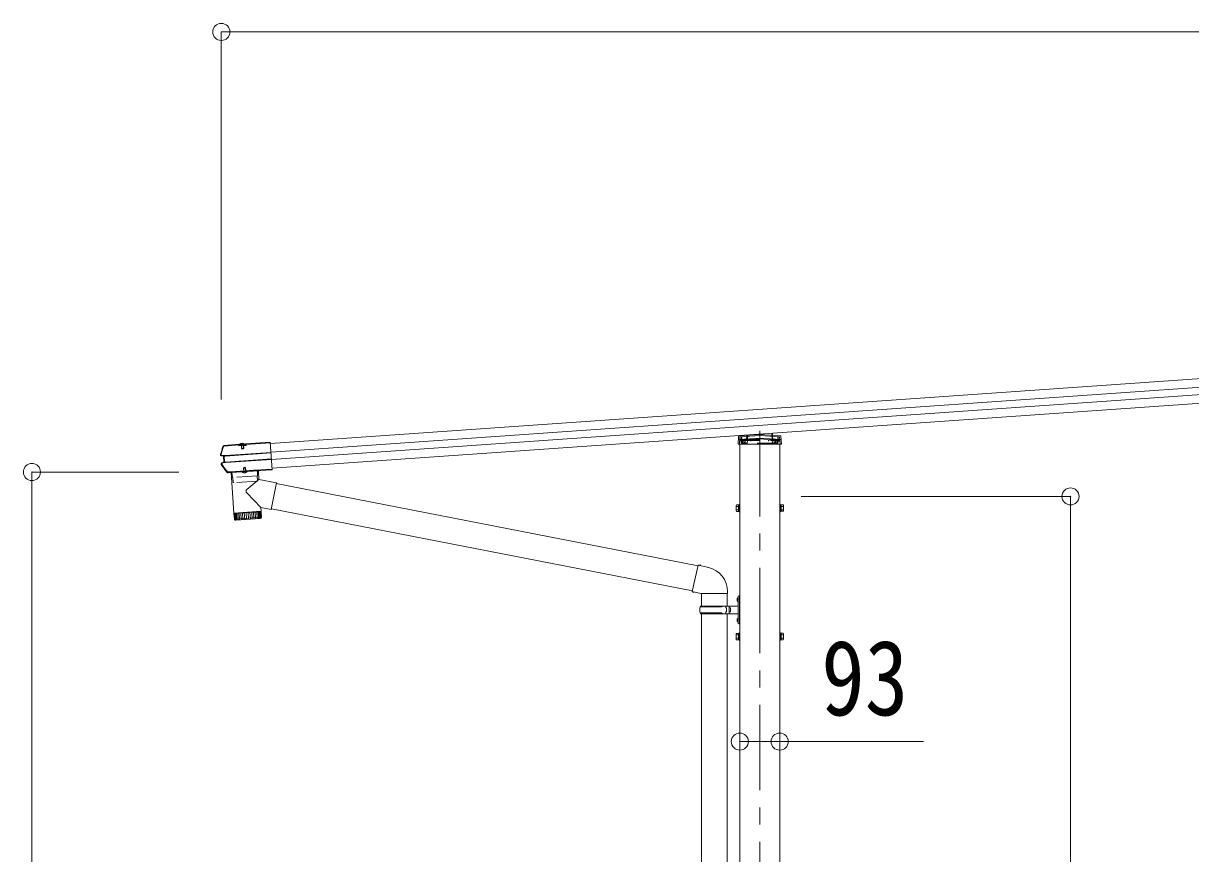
# Model space of a CAD drawing. Units: millimetres at full size, sheet at 1:40; details may follow other scales. Extents: x -11243 to 11243, y -7760 to 7760.
# Drawn here: x 1432 to 4160, y -3065 to -1126 of the extents above; entities that cross this region are included whole.
import ezdxf
from ezdxf.enums import TextEntityAlignment as Align

# ---------------------------------------------------------------- set-up
doc = ezdxf.new("R2010")
doc.units = ezdxf.units.MM
doc.header["$LTSCALE"] = 40
doc.header["$PDMODE"] = 32
doc.header["$PDSIZE"] = 40
doc.linetypes.add('CHAIN1', pattern=[8, 5, -1, 1, -1])
doc.linetypes.add('DASHED1', pattern=[1.8, 1.2, -0.6])
for name, color, linetype, lineweight in [('0-1_本体', 5, 'CHAIN1', 9), ('0-3_ELV2', 4, 'Continuous', 9), ('0-6_OTH_LINE', 6, 'Continuous', 9), ('0-9_OUTLINE', 7, 'Continuous', 9)]:
    doc.layers.add(name, color=color, linetype=linetype, lineweight=lineweight)
doc.styles.add('ＭＳ ゴシック', font='')
doc.styles.get('ＭＳ ゴシック').set_extended_font_data('MS Gothic')

msp = doc.modelspace()

# ---------------------------------------------------------------- linework, layer by layer
at = {"layer": '0-1_本体'}
msp.add_line((3153.12, -2077.44), (3153.12, -4476.72), dxfattribs=at)
at = {"layer": '0-3_ELV2'}
for p, q in [((7582.13, -1717.58), (2009.72, -2107.24)), ((7583.55, -1737.89), (2011.14, -2127.55)), ((7584.75, -1755.13), (2012.35, -2144.79)), ((7586.17, -1775.44), (2013.77, -2165.1)), ((3104.18, -2098.08), (3153.12, -2094.66)), ((3104.7, -2089.57), (3153.12, -2086.19)), ((3153.12, -2086.19), (3201.53, -2089.57)), ((3153.12, -2086.19), (3153.12, -2087.13)), ((3153.12, -2094.66), (3202.05, -2098.08)), ((3153.12, -2094.66), (3153.12, -2095.6)), ((3182.93, -2083.65), (3183.22, -2088.29)), ((3202.46, -2090.51), (3203.57, -2108.59)), ((1901.36, -2111.63), (1901.17, -2111.76)), ((1901.17, -2111.76), (1901.27, -2113.24)), ((1901.27, -2113.24), (1901.4, -2113.15)), ((1901.59, -2111.6), (1901.36, -2111.63)), ((1901.47, -2113.12), (1901.36, -2111.63)), ((1901.4, -2113.15), (1901.47, -2113.12)), ((1901.47, -2113.12), (1937.08, -2110.63)), ((1901.59, -2111.6), (1936.97, -2109.13)), ((1935.79, -2110.84), (1935.93, -2112.8)), ((1952.89, -2111.61), (1935.93, -2112.8)), ((1937.08, -2110.63), (1936.97, -2109.13)), ((1937.22, -2109.92), (1936.97, -2109.13)), ((1937.15, -2111.21), (1937.12, -2110.75)), ((1951.46, -2110.21), (1937.15, -2111.21)), ((1951.21, -2109.08), (1937.24, -2110.05)), ((1937.24, -2110.05), (1937.32, -2111.2)), ((1938.37, -2109.98), (1938.36, -2109.78)), ((1949.64, -2109.73), (1938.95, -2110.48)), ((1941.31, -2110.92), (1941.41, -2112.42)), ((1941.9, -2111.68), (1942.03, -2111.17)), ((1941.9, -2111.68), (1946.89, -2111.33)), ((1941.9, -2111.68), (1942.38, -2118.56)), ((1942.33, -2111.65), (1942.24, -2111.15)), ((1942.33, -2111.65), (1942.88, -2119.45)), ((1942.38, -2118.56), (1947.37, -2118.21)), ((1946.46, -2111.36), (1946.48, -2110.86)), ((1946.46, -2111.36), (1947, -2119.16)), ((1946.89, -2111.33), (1946.68, -2110.84)), ((1946.69, -2119.96), (1947.37, -2118.21)), ((1946.89, -2111.33), (1947.37, -2118.21)), ((1947.4, -2112), (1947.3, -2110.5)), ((1948.95, -2110.68), (1948.88, -2109.79)), ((1950.14, -2109.15), (1950.13, -2108.95)), ((1951.34, -2108.12), (1951.21, -2108.94)), ((1951.21, -2109.08), (1951.29, -2110.22)), ((1951.34, -2108.12), (2009.5, -2104.05)), ((1951.44, -2109.62), (1951.34, -2108.12)), ((1951.42, -2109.74), (1951.44, -2109.62)), ((1952.75, -2109.65), (1951.42, -2109.74)), ((1951.42, -2109.74), (1951.46, -2110.21)), ((1951.44, -2109.62), (2009.6, -2105.55)), ((1952.75, -2109.65), (1952.89, -2111.61)), ((2009.5, -2104.05), (2014, -2168.5)), ((3106.62, -4980.86), (3106.62, -2108.59)), ((3199.62, -4980.86), (3199.62, -2108.59)), ((1900.23, -2137.01), (1895.48, -2136.44)), ((1901.64, -2135.67), (1895.66, -2134.95)), ((1897, -2153.57), (1902.79, -2152)), ((1901.15, -2136.94), (1900.23, -2137.01)), ((1902.12, -2150.81), (1901.2, -2150.87)), ((1902.56, -2135.6), (1901.64, -2135.67)), ((1902.79, -2152), (1901.64, -2135.67)), ((1901.87, -2137), (1902.4, -2136.97)), ((1903.7, -2151.93), (1902.79, -2152)), ((1903.34, -2150.61), (1902.8, -2150.65)), ((1903.17, -2135.62), (1902.94, -2135.63)), ((2011.17, -2128.01), (1904.05, -2135.5)), ((1904.05, -2151.85), (1904.27, -2151.84)), ((1904.13, -2136.73), (2011.26, -2129.24)), ((1905.1, -2150.6), (2012.23, -2143.11)), ((1905.19, -2151.83), (2012.31, -2144.34)), ((1910.23, -2174.25), (1910.95, -2174.2)), ((1910.6, -2175.73), (1911.05, -2175.7)), ((1910.95, -2174.2), (1911.05, -2175.7)), ((1917.21, -2174.9), (1911.23, -2175.32)), ((1917.11, -2173.4), (1917.21, -2174.9)), ((1917.21, -2174.36), (1917.22, -2174.36)), ((1917.44, -2175.25), (1917.21, -2174.9)), ((1917.33, -2173.75), (1998.74, -2168.06)), ((1917.33, -2173.75), (1917.44, -2175.25)), ((1917.44, -2175.25), (1998.84, -2169.56)), ((1917.77, -2175.22), (1981.62, -2170.75)), ((1943.83, -2173.64), (1943.81, -2173.4)), ((1955.6, -2172.82), (1943.83, -2173.64)), ((1947.3, -2163.13), (1946.62, -2164.88)), ((1951.61, -2164.53), (1946.62, -2164.88)), ((1946.96, -2169.69), (1946.62, -2164.88)), ((1947.38, -2169.56), (1946.99, -2163.93)), ((1950.69, -2162.89), (1947.3, -2163.13)), ((1951.61, -2164.53), (1950.69, -2162.89)), ((1951.51, -2169.27), (1951.11, -2163.64)), ((1951.95, -2169.34), (1951.61, -2164.53)), ((1955.6, -2172.82), (1955.58, -2172.57)), ((1998.74, -2168.06), (1998.84, -2169.56)), ((1999.01, -2169.18), (1998.84, -2169.56)), ((1998.91, -2167.68), (1999.01, -2169.18)), ((2005, -2168.76), (1999.01, -2169.18)), ((2004.89, -2167.26), (2005, -2168.76)), ((2005.22, -2169.11), (2005, -2168.76)), ((2005.12, -2167.61), (2013.9, -2167)), ((2005.12, -2167.61), (2005.22, -2169.11)), ((2005.22, -2169.11), (2014, -2168.5)), ((2006.42, -2167.52), (2006.52, -2169.02)), ((2006.49, -2168.62), (2013.98, -2168.1)), ((3097.92, -2251.86), (3098.5, -2250.85)), ((3097.92, -2251.86), (3097.92, -2264.86)), ((3103.42, -2250.85), (3098.5, -2250.85)), ((3103.42, -2254.61), (3098.5, -2254.61)), ((3103.42, -2262.11), (3098.5, -2262.11)), ((3103.41, -2258.66), (3105.02, -2258.66)), ((3103.42, -2250.65), (3103.42, -2265.66)), ((3105.02, -2251.11), (3103.42, -2251.11)), ((3103.42, -2257.66), (3105.02, -2257.66)), ((3201.22, -2251.11), (3202.82, -2251.11)), ((3202.82, -2257.66), (3201.22, -2257.66)), ((3202.82, -2258.66), (3201.22, -2258.66)), ((3202.82, -2250.65), (3202.82, -2265.66)), ((3202.82, -2250.65), (3207.74, -2250.65)), ((3202.82, -2254.41), (3207.74, -2254.41)), ((3202.82, -2261.91), (3207.74, -2261.91)), ((3208.32, -2251.66), (3207.74, -2250.65)), ((3208.32, -2251.66), (3208.32, -2264.66)), ((3097.92, -2264.86), (3098.5, -2265.86)), ((3103.42, -2265.86), (3098.5, -2265.86)), ((3103.42, -2265.21), (3105.02, -2265.21)), ((3202.82, -2265.21), (3201.22, -2265.21)), ((3202.82, -2265.66), (3207.74, -2265.66)), ((3208.32, -2264.66), (3207.74, -2265.66)), ((3097.92, -2551.86), (3098.5, -2550.85)), ((3097.92, -2551.86), (3097.92, -2564.86)), ((3103.42, -2550.85), (3098.5, -2550.85)), ((3103.42, -2554.61), (3098.5, -2554.61)), ((3103.42, -2562.11), (3098.5, -2562.11)), ((3103.41, -2558.66), (3105.02, -2558.66)), ((3103.42, -2550.65), (3103.42, -2565.66)), ((3105.02, -2551.11), (3103.42, -2551.11)), ((3103.42, -2557.66), (3105.02, -2557.66)), ((3201.22, -2551.11), (3202.82, -2551.11)), ((3202.82, -2557.66), (3201.22, -2557.66)), ((3202.82, -2558.66), (3201.22, -2558.66)), ((3202.82, -2550.65), (3202.82, -2565.66)), ((3202.82, -2550.65), (3207.74, -2550.65)), ((3202.82, -2554.41), (3207.74, -2554.41)), ((3202.82, -2561.91), (3207.74, -2561.91)), ((3208.32, -2551.66), (3207.74, -2550.65)), ((3208.32, -2551.66), (3208.32, -2564.66)), ((3097.92, -2564.86), (3098.5, -2565.86)), ((3103.42, -2565.86), (3098.5, -2565.86)), ((3103.42, -2565.21), (3105.02, -2565.21)), ((3202.82, -2565.21), (3201.22, -2565.21)), ((3202.82, -2565.66), (3207.74, -2565.66)), ((3208.32, -2564.66), (3207.74, -2565.66))]:
    msp.add_line(p, q, dxfattribs=at)
at = {"layer": '0-3_ELV2', "linetype": 'DASHED1'}
for p, q in [((3104.25, -2098.09), (3201.98, -2098.09)), ((3106.72, -2091.43), (3105.67, -2108.59)), ((3153.12, -2096.66), (3106.2, -2099.94)), ((3153.12, -2088.19), (3106.72, -2091.43)), ((3109.92, -2091.21), (3109.92, -2104.85)), ((3111.12, -2091.13), (3111.12, -2106.59)), ((3112.62, -2099.49), (3112.62, -2106.59)), ((3116.12, -2099.25), (3116.12, -2106.59)), ((3119.12, -2099.04), (3119.12, -2106.59)), ((3122.36, -2099.02), (3123.04, -2087.84)), ((3125.05, -2087.7), (3123.78, -2108.59)), ((3127.12, -2098.09), (3127.12, -2100.09)), ((3131.62, -2100.89), (3131.62, -2098.16)), ((3133.12, -2098.06), (3133.12, -2100.89)), ((3199.51, -2091.43), (3153.12, -2088.19)), ((3200.03, -2099.94), (3153.12, -2096.66)), ((3173.12, -2100.89), (3173.12, -2098.06)), ((3174.62, -2098.16), (3174.62, -2100.89)), ((3179.12, -2100.09), (3179.12, -2098.09)), ((3180.94, -2083.79), (3182.45, -2108.59)), ((3183.22, -2088.29), (3183.87, -2099.02)), ((3187.12, -2099.04), (3187.12, -2106.59)), ((3190.12, -2099.25), (3190.12, -2106.59)), ((3193.62, -2099.49), (3193.62, -2106.59)), ((3195.12, -2091.13), (3195.12, -2106.59)), ((3196.32, -2091.21), (3196.32, -2104.85)), ((3200.56, -2108.59), (3199.51, -2091.43)), ((1939.58, -2109.86), (1939.5, -2110.11)), ((1939.63, -2109.33), (1948.81, -2108.69)), ((1939.71, -2110.43), (1939.63, -2109.33)), ((1941.7, -2106.96), (1943.09, -2109.32)), ((1942.03, -2111.17), (1942.14, -2110.77)), ((1942.14, -2110.77), (1942.06, -2109.66)), ((1942.21, -2111.16), (1942.07, -2109.16)), ((1942.24, -2111.15), (1942.12, -2110.56)), ((1944.28, -2109.85), (1943.09, -2109.32)), ((1944.28, -2109.85), (1945.38, -2109.16)), ((1946.43, -2106.62), (1945.38, -2109.16)), ((1946.5, -2110.86), (1946.36, -2108.86)), ((1946.53, -2110.47), (1946.45, -2109.36)), ((1946.48, -2110.86), (1946.51, -2110.25)), ((1946.68, -2110.84), (1946.53, -2110.47)), ((1948.88, -2109.79), (1948.81, -2108.69)), ((1948.94, -2109.21), (1949.04, -2109.45)), ((3106.14, -2100.89), (3111.12, -2100.89)), ((3106.19, -2100.09), (3200.04, -2100.09)), ((3109.92, -2104.85), (3110.92, -2106.59)), ((3195.32, -2106.59), (3110.92, -2106.59)), ((3115.72, -2100.09), (3115.72, -2106.59)), ((3115.85, -2100.09), (3115.85, -2106.59)), ((3116.12, -2104.85), (3119.12, -2104.85)), ((3133.12, -2100.89), (3131.62, -2100.89)), ((3173.12, -2100.89), (3174.62, -2100.89)), ((3187.12, -2104.85), (3190.12, -2104.85)), ((3190.39, -2100.09), (3190.39, -2106.59)), ((3190.52, -2100.09), (3190.52, -2106.59)), ((3195.12, -2100.89), (3200.09, -2100.89)), ((3195.32, -2106.59), (3196.32, -2104.85)), ((1947.38, -2175.74), (1948.54, -2172.93)), ((1949.64, -2172.24), (1948.54, -2172.93)), ((1949.64, -2172.24), (1950.83, -2172.77)), ((1952.37, -2175.39), (1950.83, -2172.77))]:
    msp.add_line(p, q, dxfattribs=at)
at = {"layer": '0-3_ELV2'}
for points in [[(3203.57, -2108.59), (3102.67, -2108.59), (3103.77, -2090.51)], [(1894.57, -2133.31), (1897.38, -2123.64), (1900.4, -2114.03)], [(1937.08, -2110.63), (1937.12, -2110.75), (1935.79, -2110.84)], [(1948.95, -2110.68), (1939.77, -2111.33), (1939.71, -2110.43)], [(1942.38, -2118.56), (1943.3, -2120.2), (1946.69, -2119.96)], [(1896.6, -2152.12), (1901.2, -2150.87), (1900.23, -2137.01)], [(1909.18, -2173.77), (1902.62, -2164.73), (1896.26, -2155.55)], [(1917.33, -2173.75), (1917.11, -2173.4), (1911.12, -2173.82), (1910.95, -2174.2)], [(1911.12, -2173.82), (1911.23, -2175.32), (1911.05, -2175.7)], [(1982.05, -2169.72), (1981.98, -2168.72), (1917.13, -2173.26), (1917.2, -2174.26)], [(2005.12, -2167.61), (2004.89, -2167.26), (1998.91, -2167.68), (1998.74, -2168.06)], [(3106.62, -2249.66), (3105.02, -2249.66), (3105.02, -2266.66), (3106.62, -2266.66)], [(3199.62, -2249.66), (3201.22, -2249.66), (3201.22, -2266.66), (3199.62, -2266.66)], [(3106.62, -2549.66), (3105.02, -2549.66), (3105.02, -2566.66), (3106.62, -2566.66)], [(3199.62, -2549.66), (3201.22, -2549.66), (3201.22, -2566.66), (3199.62, -2566.66)]]:
    msp.add_lwpolyline(points, dxfattribs=at)
for centre, radius, start, end in [((3104.25, -2099.07), 1, 94, 176.5), ((3104.77, -2090.57), 1, 94, 176.5), ((3201.46, -2090.57), 1, 3.5, 86), ((3201.98, -2099.07), 1, 3.5, 86), ((2376.42, -2268.63), 502, 162.04537, 164.31277), ((1901.9, -2114.87), 3.19, 103.22631, 162.05142), ((1901.54, -2114.4), 1.2, 102.71221, 162.01357), ((1938.91, -2109.74), 0.55, 142.43917, 184), ((1938.92, -2109.94), 0.545, 184, 274), ((1944.57, -2114.1), 7.7, 45.56083, 142.43917), ((1949.6, -2109.19), 0.545, 274, 4), ((1949.58, -2108.99), 0.55, 4, 45.56083), ((1895.81, -2133.66), 2.8, 164.31277, 263.16971), ((1895.82, -2133.66), 1.3, 164.24366, 263.03582), ((1897.34, -2154.82), 2.8, 105.16971, 214.06629), ((1897.34, -2154.82), 1.3, 105.30295, 214.13631), ((2310.87, -1875.19), 502, 214.06629, 216.59248), ((1910.38, -2172.54), 3.19, 216.58984, 274.01289), ((1910.14, -2173.05), 1.2, 216.62025, 274.01295), ((1918.2, -2174.19), 1, 184, 274), ((1949.37, -2168.3), 7.7, 223.98312, 324.01688), ((1981.05, -2169.79), 1, 274, 4), ((3101.24, -2252.73), 3.32, 145.61575, 214.38425), ((3110.34, -2258.36), 12.42, 162.41205, 197.58795), ((3101.24, -2263.99), 3.32, 145.61575, 214.38425), ((3204.99, -2252.53), 3.32, 325.61575, 34.38425), ((3204.99, -2263.79), 3.32, 325.61575, 34.38425), ((3195.9, -2258.16), 12.42, 342.41205, 17.58795), ((3101.24, -2552.73), 3.32, 145.61575, 214.38425), ((3110.34, -2558.36), 12.42, 162.41205, 197.58795), ((3101.24, -2563.99), 3.32, 145.61575, 214.38425), ((3204.99, -2552.53), 3.32, 325.61575, 34.38425), ((3204.99, -2563.79), 3.32, 325.61575, 34.38425), ((3195.9, -2558.16), 12.42, 342.41205, 17.58795)]:
    msp.add_arc(centre, radius, start, end, dxfattribs=at)
at = {"layer": '0-3_ELV2', "linetype": 'DASHED1'}
for centre, radius, start, end in [((3104.25, -2099.09), 1, 90, 176.5), ((3201.98, -2099.09), 1, 3.5, 90), ((1939.02, -2109.98), 0.5, 274, 344), ((1940.34, -2110.08), 0.8, 94, 164), ((1941.56, -2109.7), 0.5, 4, 94), ((1946.95, -2109.32), 0.5, 94, 184), ((1948.21, -2109.53), 0.8, 24, 94), ((1949.5, -2109.24), 0.5, 204, 274)]:
    msp.add_arc(centre, radius, start, end, dxfattribs=at)
at = {"layer": '0-3_ELV2'}
for centre, major_axis, ratio, start_param, end_param in [((1937.44, -2113.11), (-0.22, 3.19), 0.014286, 5.9883828, 6.2220988), ((1951.43, -2112.13), (-0.22, 3.19), 0.014286, 0.0610865, 0.2948025), ((1904.17, -2137.31), (3.03, -0.36), 0.014525, 2.4375911, 3.0658321), ((1905.06, -2150.01), (2.95, 0.8), 0.014957, 3.2171785, 3.8372566), ((1904.18, -2137.32), (2.99, 0.21), 0.19438, 1.5707963, 2.1939282), ((1904.07, -2135.78), (1.52, -0.18), 0.014525, 2.4126357, 3.0658321), ((1904.07, -2135.79), (1.5, 0.1), 0.19438, 1.5707963, 2.2034964), ((1905.06, -2150.02), (2.99, 0.21), 0.19438, 4.0848352, 4.712389), ((1905.17, -2151.53), (1.48, 0.4), 0.014957, 3.2171785, 3.8435615), ((1905.17, -2151.54), (1.5, 0.1), 0.19438, 4.0561004, 4.712389)]:
    msp.add_ellipse(centre, major_axis=major_axis, ratio=ratio, start_param=start_param, end_param=end_param, dxfattribs=at)
at = {"layer": '0-6_OTH_LINE'}
for p, q in [((1895.02, -1145.77), (1895.02, -2004.67)), ((7673.02, -1145.77), (1895.02, -1145.77)), ((1452.49, -4430.86), (1452.49, -2173.86)), ((1452.49, -2173.86), (1795.56, -2173.86)), ((3879.12, -2230.86), (3249.62, -2230.86)), ((3879.12, -4430.86), (3879.12, -2230.86)), ((3106.62, -2803.56), (3199.62, -2803.56)), ((3199.62, -2803.56), (3535.77, -2803.56))]:
    msp.add_line(p, q, dxfattribs=at)
for p in [(1895.02, -1145.77), (1452.49, -2173.86), (3879.12, -2230.86), (3106.62, -2803.56), (3199.62, -2803.56)]:
    msp.add_point(p, dxfattribs=at)
at = {"layer": '0-9_OUTLINE'}
for p, q in [((1917.71, -2175.22), (1924.33, -2269.99)), ((1981.55, -2170.76), (1983.01, -2191.57)), ((1983.01, -2191.57), (1954.7, -2215.03)), ((2023.76, -2199.49), (1983.01, -2191.57)), ((2023.76, -2199.49), (2011.7, -2261.53)), ((3009.19, -2392.67), (2023.46, -2201.06)), ((1987.57, -2256.84), (1954.3, -2222.35)), ((1987.57, -2256.84), (1988.18, -2265.53)), ((1987.57, -2256.84), (2011.7, -2261.53)), ((2995.59, -2451.15), (2012.01, -2259.96)), ((1924.33, -2269.99), (1988.18, -2265.53)), ((1988.25, -2266.52), (1924.4, -2270.99)), ((1924.4, -2270.99), (1925.54, -2283.99)), ((1926.12, -2285.52), (1925.1, -2270.94)), ((1925.54, -2283.94), (1988.93, -2279.51)), ((1926.33, -2270.85), (1927.37, -2285.82)), ((1929.19, -2285.69), (1928.14, -2270.73)), ((1986.14, -2282.71), (1928.74, -2286.72)), ((1928.82, -2269.68), (1928.91, -2270.67)), ((1930.5, -2270.56), (1931.55, -2285.53)), ((1934.41, -2285.33), (1933.36, -2270.36)), ((1937.72, -2285.09), (1936.67, -2270.13)), ((1940.36, -2269.87), (1941.41, -2284.84)), ((1944.37, -2269.59), (1945.41, -2284.56)), ((1948.6, -2269.3), (1949.65, -2284.26)), ((1952.99, -2268.99), (1954.04, -2283.95)), ((1957.44, -2268.68), (1958.49, -2283.64)), ((1961.87, -2268.37), (1962.91, -2283.33)), ((1966.19, -2268.07), (1967.24, -2283.03)), ((1970.32, -2267.78), (1971.37, -2282.74)), ((1974.18, -2267.51), (1975.22, -2282.47)), ((1977.69, -2267.26), (1978.73, -2282.23)), ((1980.78, -2267.05), (1981.83, -2282.01)), ((1983.4, -2266.86), (1984.44, -2281.83)), ((1983.69, -2265.84), (1983.74, -2266.84)), ((1985.49, -2266.72), (1986.53, -2281.68)), ((1987.01, -2266.61), (1988.06, -2281.57)), ((1988.93, -2279.56), (1988.25, -2266.52)), ((3009.55, -2391.11), (2995.19, -2452.86)), ((3009.55, -2391.11), (3033.87, -2396.92)), ((2995.19, -2452.86), (3015.27, -2457.4)), ((2995.19, -2452.86), (2999.19, -2455.54)), ((3000.07, -2453.96), (2999.19, -2455.54)), ((3078.01, -2453.24), (3078.01, -2457.4)), ((3015.27, -2457.4), (3078.01, -2457.4)), ((3016.64, -2457.4), (3016.64, -2486.91)), ((3076.64, -2457.4), (3076.64, -2486.91)), ((3100.31, -2469.77), (3102.36, -2470.76)), ((3101.58, -2467.76), (3102.22, -2467.76)), ((3101.58, -2467.76), (3101.58, -2476.06)), ((3101.58, -2476.06), (3102.22, -2476.06)), ((3102.22, -2467.76), (3102.62, -2468.16)), ((3102.36, -2470.76), (3102.97, -2471.91)), ((3102.62, -2463.91), (3105.62, -2462.41)), ((3102.62, -2463.91), (3102.62, -2527.91)), ((3105.62, -2462.41), (3105.62, -2529.41)), ((3105.62, -2462.41), (3106.62, -2462.41)), ((3013.64, -2488.91), (3063.98, -2488.91)), ((3013.64, -2502.91), (3063.98, -2502.91)), ((3014.64, -2486.91), (3100.64, -2486.91)), ((3014.64, -2486.91), (3014.64, -2488.91)), ((3014.64, -2504.91), (3014.64, -2502.91)), ((3014.64, -2504.91), (3100.64, -2504.91)), ((3016.63, -2504.91), (3016.63, -3346.88)), ((3073.64, -2486.91), (3073.64, -2491.41)), ((3073.64, -2491.41), (3075.64, -2491.41)), ((3073.64, -2504.91), (3073.64, -2500.41)), ((3073.64, -2500.41), (3075.64, -2500.41)), ((3075.64, -2491.41), (3075.64, -2500.41)), ((3076.63, -2504.91), (3076.63, -3346.88)), ((3081.62, -2486.91), (3081.62, -2504.91)), ((3081.62, -2491.41), (3084.62, -2491.41)), ((3081.62, -2500.41), (3084.62, -2500.41)), ((3084.62, -2491.41), (3084.62, -2500.41)), ((3100.31, -2517.77), (3102.36, -2518.76)), ((3101.58, -2515.76), (3102.22, -2515.76)), ((3101.58, -2515.76), (3101.58, -2524.06)), ((3101.58, -2524.06), (3102.22, -2524.06)), ((3102.22, -2515.76), (3102.22, -2524.06)), ((3102.22, -2515.76), (3102.62, -2516.16)), ((3102.22, -2524.06), (3102.62, -2523.66)), ((3102.36, -2518.76), (3102.97, -2519.91)), ((3102.62, -2527.91), (3105.62, -2529.41)), ((3105.62, -2529.41), (3106.62, -2529.41))]:
    msp.add_line(p, q, dxfattribs=at)
at = {"layer": '0-9_OUTLINE', "linetype": 'DASHED1'}
for p, q in [((1919.92, -2175.07), (1921.06, -2186.53)), ((1979.47, -2170.9), (1979.94, -2182.41)), ((1979.48, -2182.93), (1921.59, -2186.98)), ((1923.07, -2198.43), (1921.79, -2186.97)), ((1979.01, -2195), (1923.6, -2198.87)), ((1979.47, -2194.48), (1979.15, -2182.96))]:
    msp.add_line(p, q, dxfattribs=at)
at = {"layer": '0-9_OUTLINE'}
for points in [[(3009.55, -2391.11), (3014.27, -2390.67), (3014.42, -2392.27)], [(3100.31, -2474.06), (3102.36, -2473.06), (3102.97, -2471.91)], [(3102.22, -2467.76), (3102.22, -2476.06), (3102.62, -2475.66)], [(3100.31, -2522.06), (3102.36, -2521.06), (3102.97, -2519.91)]]:
    msp.add_lwpolyline(points, dxfattribs=at)
at = {"layer": '0-9_OUTLINE', "linetype": 'DASHED1'}
for centre, start, end in [((1921.55, -2186.48), 185.67065, 274), ((1923.57, -2198.37), 186.38594, 274), ((1978.97, -2194.5), 274, 1.61406), ((1979.44, -2182.43), 274, 2.32935)]:
    msp.add_arc(centre, 0.5, start, end, dxfattribs=at)
at = {"layer": '0-9_OUTLINE'}
for centre, radius, start, end in [((1957.89, -2218.88), 5, 129.65551, 223.97399), ((1928.53, -2283.73), 3, 185, 274.04832), ((1985.93, -2279.72), 3, 274, 3), ((3020.01, -2453.24), 58, 0, 76.56538), ((3105.91, -2471.91), 6, 136.21765, 223.78235), ((3062.39, -2495.91), 49.25, 171.82876, 180.00002), ((3062.39, -2495.91), 49.25, 180.00002, 188.17127), ((3063.98, -2486.91), 2, 270, 359.99998), ((3063.98, -2504.91), 2, 0.00005, 90.00004), ((3100.62, -2484.91), 2, 270, 359.99998), ((3100.62, -2506.91), 2, 0.00005, 90.00004), ((3105.91, -2519.91), 6, 136.21765, 223.78235)]:
    msp.add_arc(centre, radius, start, end, dxfattribs=at)

# ---------------------------------------------------------------- texts
at = {"layer": '0-6_OTH_LINE', "color": 7, "style": 'ＭＳ ゴシック', "width": 0.85}
msp.add_text('93', height=176, dxfattribs=at).set_placement((3296.64, -2795.08), align=Align.BOTTOM_LEFT)

doc.saveas('drawing.dxf')
